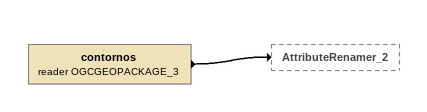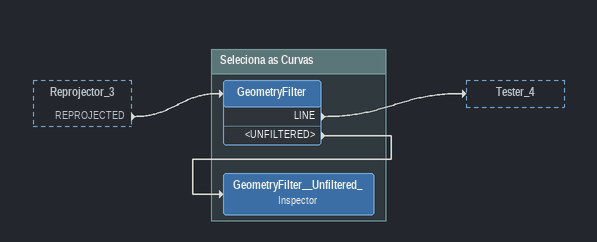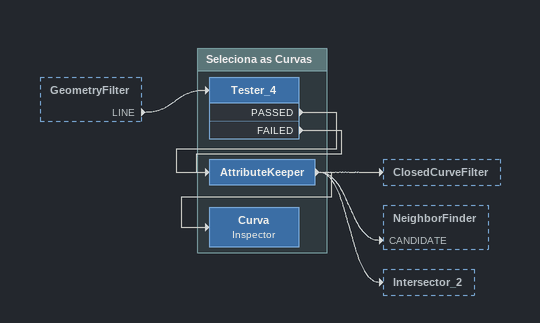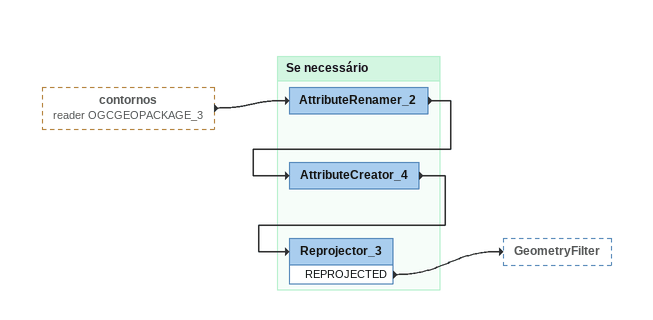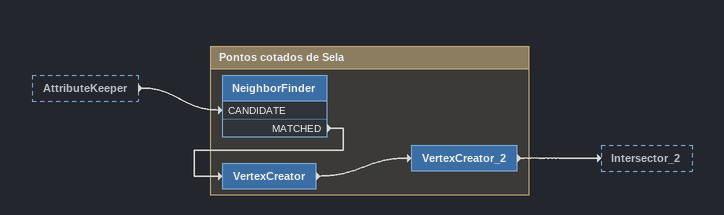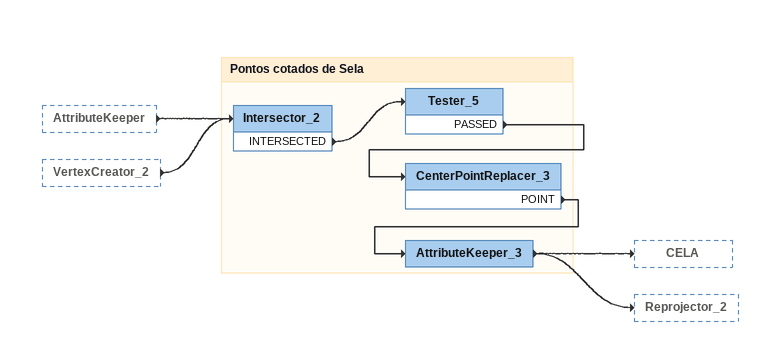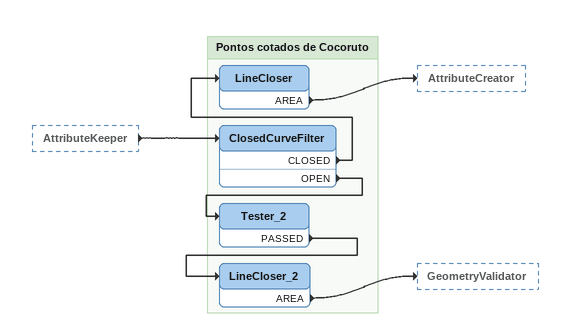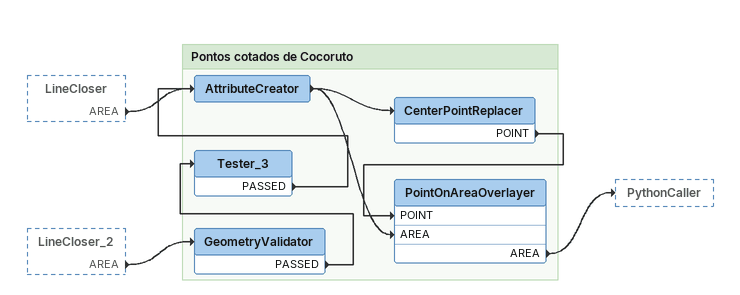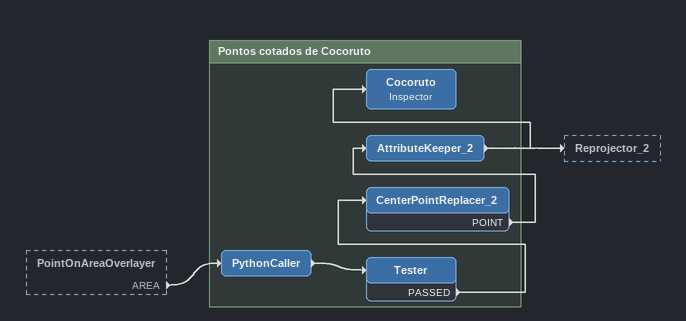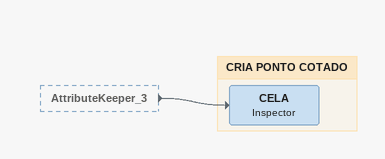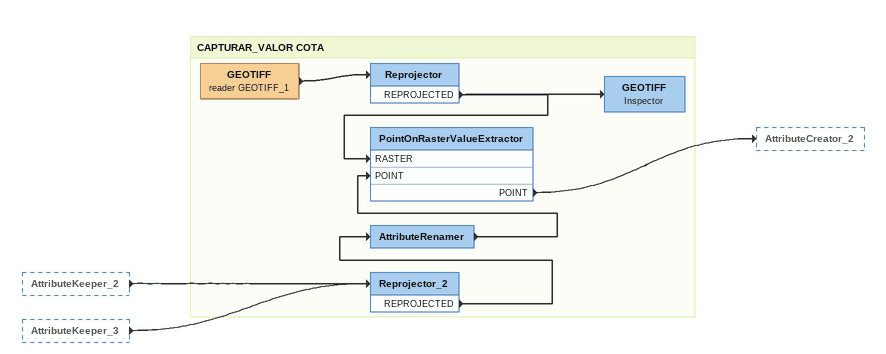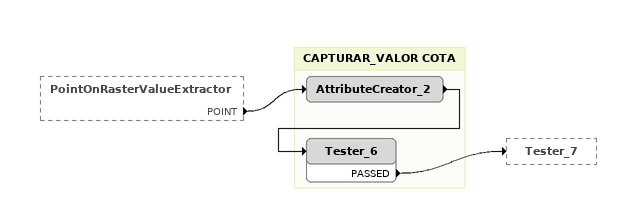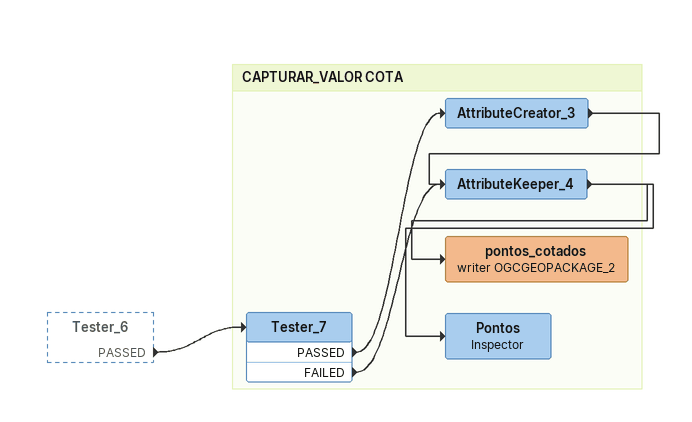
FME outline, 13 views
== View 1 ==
contornos (reader OGCGEOPACKAGE_3)
    -> AttributeRenamer_2

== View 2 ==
Reprojector_3 [outside]
    REPROJECTED -> GeometryFilter

Bookmark: Seleciona as Curvas
GeometryFilter
    LINE -> Tester_4
    <UNFILTERED> -> GeometryFilter__Unfiltered_
GeometryFilter__Unfiltered_: Inspector

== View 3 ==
GeometryFilter [outside]
    LINE -> Tester_4

Bookmark: Seleciona as Curvas
Tester_4
    PASSED -> AttributeKeeper
    FAILED -> AttributeKeeper
AttributeKeeper
    -> ClosedCurveFilter
    -> Curva
    -> NeighborFinder [CANDIDATE]
    -> Intersector_2
Curva: Inspector

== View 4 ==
contornos (reader OGCGEOPACKAGE_3) [outside]
    -> AttributeRenamer_2

Bookmark: Se necessário
AttributeRenamer_2
    -> AttributeCreator_4
AttributeCreator_4
    -> Reprojector_3
Reprojector_3
    REPROJECTED -> GeometryFilter

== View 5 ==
AttributeKeeper [outside]
    -> NeighborFinder [CANDIDATE]

Bookmark: Pontos cotados de Sela
NeighborFinder
    MATCHED -> VertexCreator
VertexCreator
    -> VertexCreator_2
VertexCreator_2
    -> Intersector_2

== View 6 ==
AttributeKeeper [outside]
    -> Intersector_2
VertexCreator_2 [outside]
    -> Intersector_2

Bookmark: Pontos cotados de Sela
Intersector_2
    INTERSECTED -> Tester_5
Tester_5
    PASSED -> CenterPointReplacer_3
CenterPointReplacer_3
    POINT -> AttributeKeeper_3
AttributeKeeper_3
    -> CELA
    -> Reprojector_2

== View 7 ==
AttributeKeeper [outside]
    -> ClosedCurveFilter

Bookmark: Pontos cotados de Cocoruto
ClosedCurveFilter
    CLOSED -> LineCloser
    OPEN -> Tester_2
LineCloser
    AREA -> AttributeCreator
Tester_2
    PASSED -> LineCloser_2
LineCloser_2
    AREA -> GeometryValidator

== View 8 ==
LineCloser [outside]
    AREA -> AttributeCreator
LineCloser_2 [outside]
    AREA -> GeometryValidator

Bookmark: Pontos cotados de Cocoruto
GeometryValidator
    PASSED -> Tester_3
Tester_3
    PASSED -> AttributeCreator
AttributeCreator
    -> PointOnAreaOverlayer [AREA]
    -> CenterPointReplacer
CenterPointReplacer
    POINT -> PointOnAreaOverlayer [POINT]
PointOnAreaOverlayer
    AREA -> PythonCaller

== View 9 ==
PointOnAreaOverlayer [outside]
    AREA -> PythonCaller

Bookmark: Pontos cotados de Cocoruto
PythonCaller
    -> Tester
Tester
    PASSED -> CenterPointReplacer_2
CenterPointReplacer_2
    POINT -> AttributeKeeper_2
AttributeKeeper_2
    -> Cocoruto
    -> Reprojector_2
Cocoruto: Inspector

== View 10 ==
AttributeKeeper_3 [outside]
    -> CELA

Bookmark: CRIA PONTO COTADO
CELA: Inspector

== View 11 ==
AttributeKeeper_2 [outside]
    -> Reprojector_2
AttributeKeeper_3 [outside]
    -> Reprojector_2

Bookmark: CAPTURAR_VALOR COTA
Reprojector_2
    REPROJECTED -> AttributeRenamer
AttributeRenamer
    -> PointOnRasterValueExtractor [POINT]
GEOTIFF (reader GEOTIFF_1)
    -> Reprojector
Reprojector
    REPROJECTED -> PointOnRasterValueExtractor [RASTER]
    REPROJECTED -> GEOTIFF
GEOTIFF: Inspector
PointOnRasterValueExtractor
    POINT -> AttributeCreator_2

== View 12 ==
PointOnRasterValueExtractor [outside]
    POINT -> AttributeCreator_2

Bookmark: CAPTURAR_VALOR COTA
AttributeCreator_2
    -> Tester_6
Tester_6
    PASSED -> Tester_7

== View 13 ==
Tester_6 [outside]
    PASSED -> Tester_7

Bookmark: CAPTURAR_VALOR COTA
Tester_7
    PASSED -> AttributeCreator_3
    FAILED -> AttributeKeeper_4
AttributeCreator_3
    -> AttributeKeeper_4
AttributeKeeper_4
    -> pontos_cotados (writer OGCGEOPACKAGE_2)
    -> Pontos
pontos_cotados (writer OGCGEOPACKAGE_2)
Pontos: Inspector
